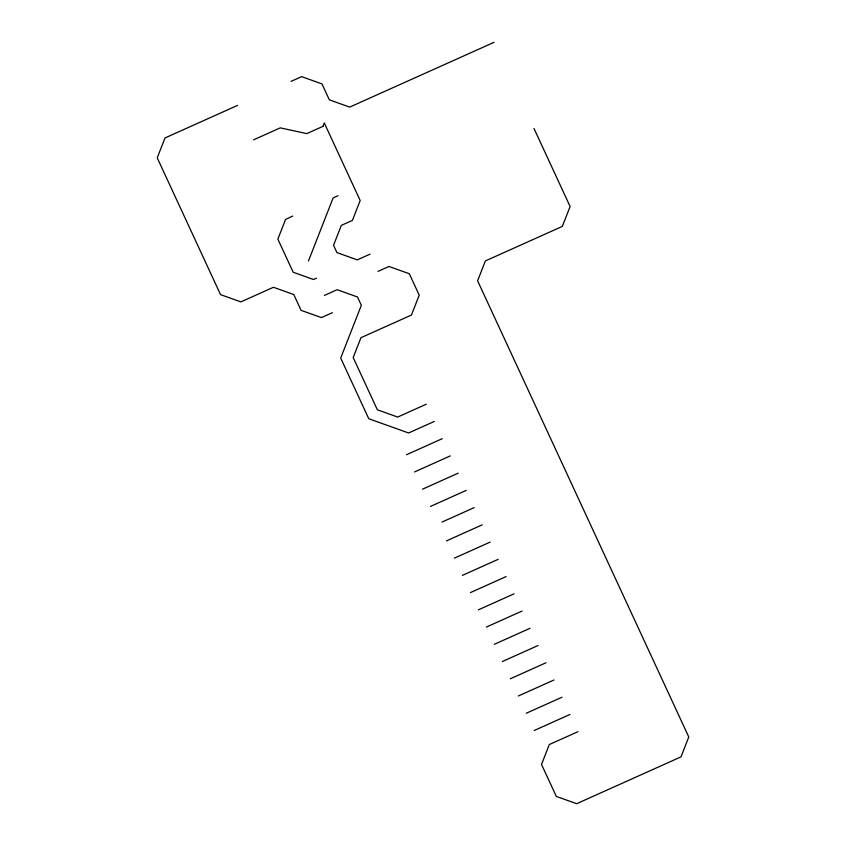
<?xml version="1.0" encoding="UTF-8"?>
<svg xmlns="http://www.w3.org/2000/svg" width="846" height="846" viewBox="0 0 846 846"><rect width="100%" height="100%" fill="white"/><g stroke="black" fill="none" stroke-linecap="round" stroke-linejoin="round"><path stroke-width="1.27" d="M322.897 126.466L324.272 122.945L360.185 200.534L352.412 220.415L341.319 225.396L333.546 245.277L336.941 252.605L357.276 259.87L369.998 254.16M308.462 260.959L333.113 197.943L337.966 195.754M292.684 216.079L285.546 219.463L277.858 239.132L293.181 272.243L313.517 279.508L316.446 278.197M237.536 105.401L165.002 137.961L157.229 157.842L220.542 294.63L240.888 301.895L273.438 287.28L293.784 294.545L301.081 310.334L321.427 317.599L332.404 312.671M291.098 81.364L301.631 76.637L321.966 83.902L329.348 99.849L349.684 107.114L494.106 42.3M253.493 139.876L280.28 127.862L306.791 133.626L322.929 126.382M324.42 295.434L337.142 289.723L357.488 296.988L361.337 305.311L340.695 358.091L368.771 418.738L408.618 432.972L434.305 421.435M377.982 271.397L388.959 266.469L409.295 273.734L419.214 295.159L411.442 315.04L360.967 337.691L353.194 357.572L377.358 409.792L397.694 417.046L426.321 404.198M406.577 454.704L442.278 438.672M414.561 471.941L450.262 455.909M422.535 489.178L458.236 473.147M430.519 506.416L466.22 490.384M442.003 522.067L474.194 507.621M446.477 540.89L482.178 524.858M454.45 558.127L490.151 542.096M462.434 575.365L498.135 559.333M470.408 592.602L506.109 576.57M478.392 609.839L514.093 593.807M486.365 627.066L522.067 611.045M494.35 644.303L530.051 628.282M502.323 661.54L538.024 645.519M510.297 678.778L546.008 662.756M518.281 696.015L553.982 679.994M526.254 713.252L561.966 697.231M534.238 730.489L569.94 714.468M577.924 731.705L549.297 744.554L541.514 764.435L556.33 796.435L576.665 803.7L680.998 756.874L688.771 736.993L477.609 280.809L485.382 260.928L562.336 226.39L570.109 206.509L533.995 128.486"/></g></svg>
